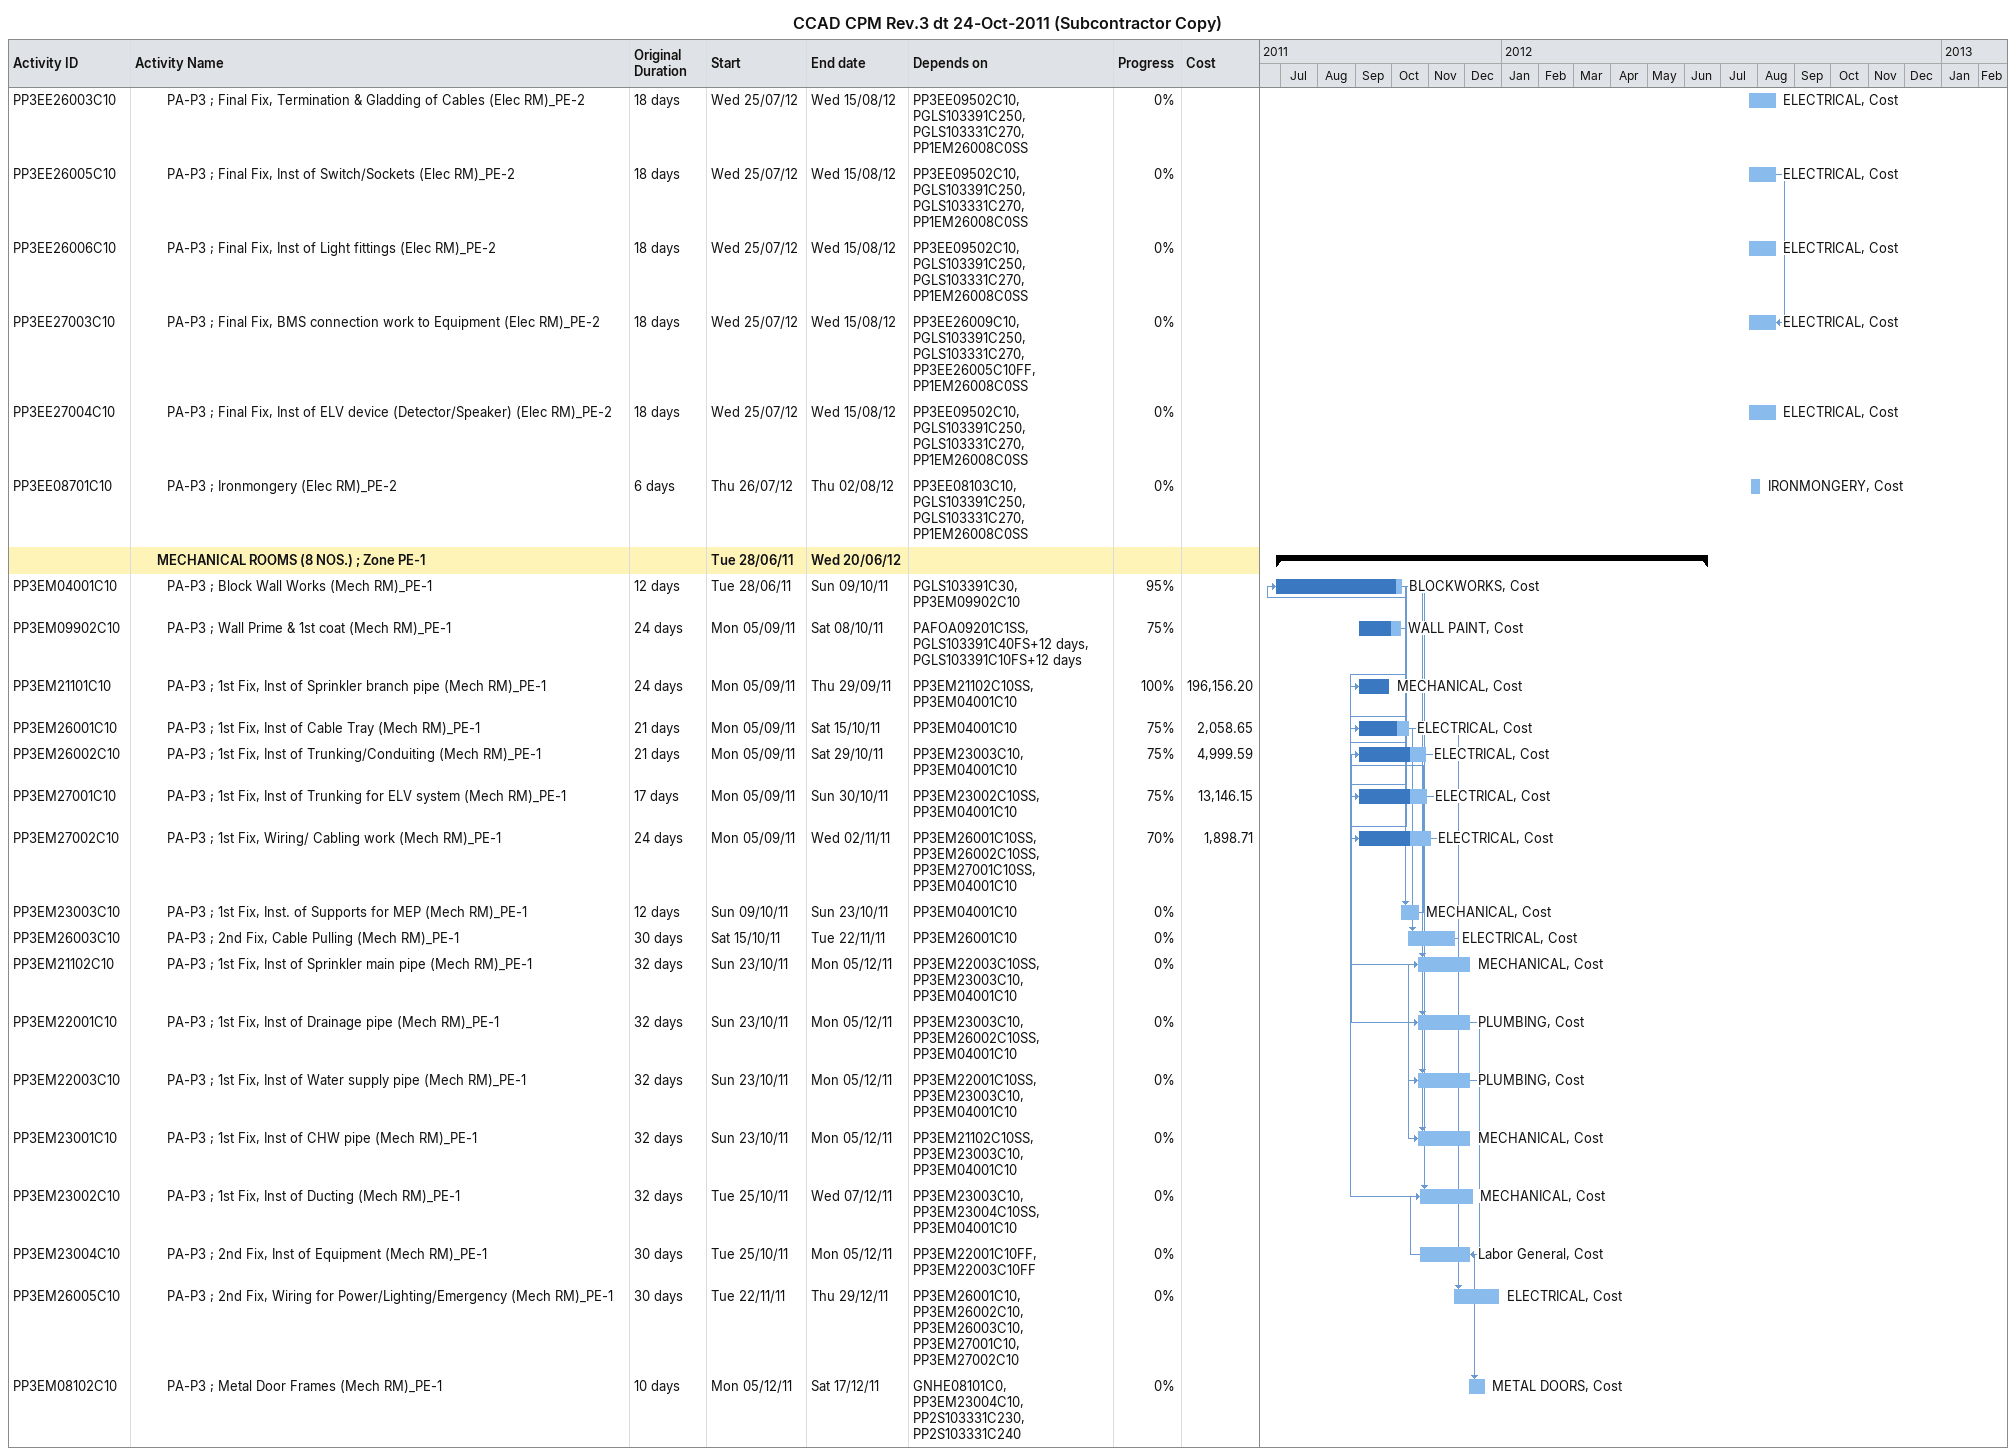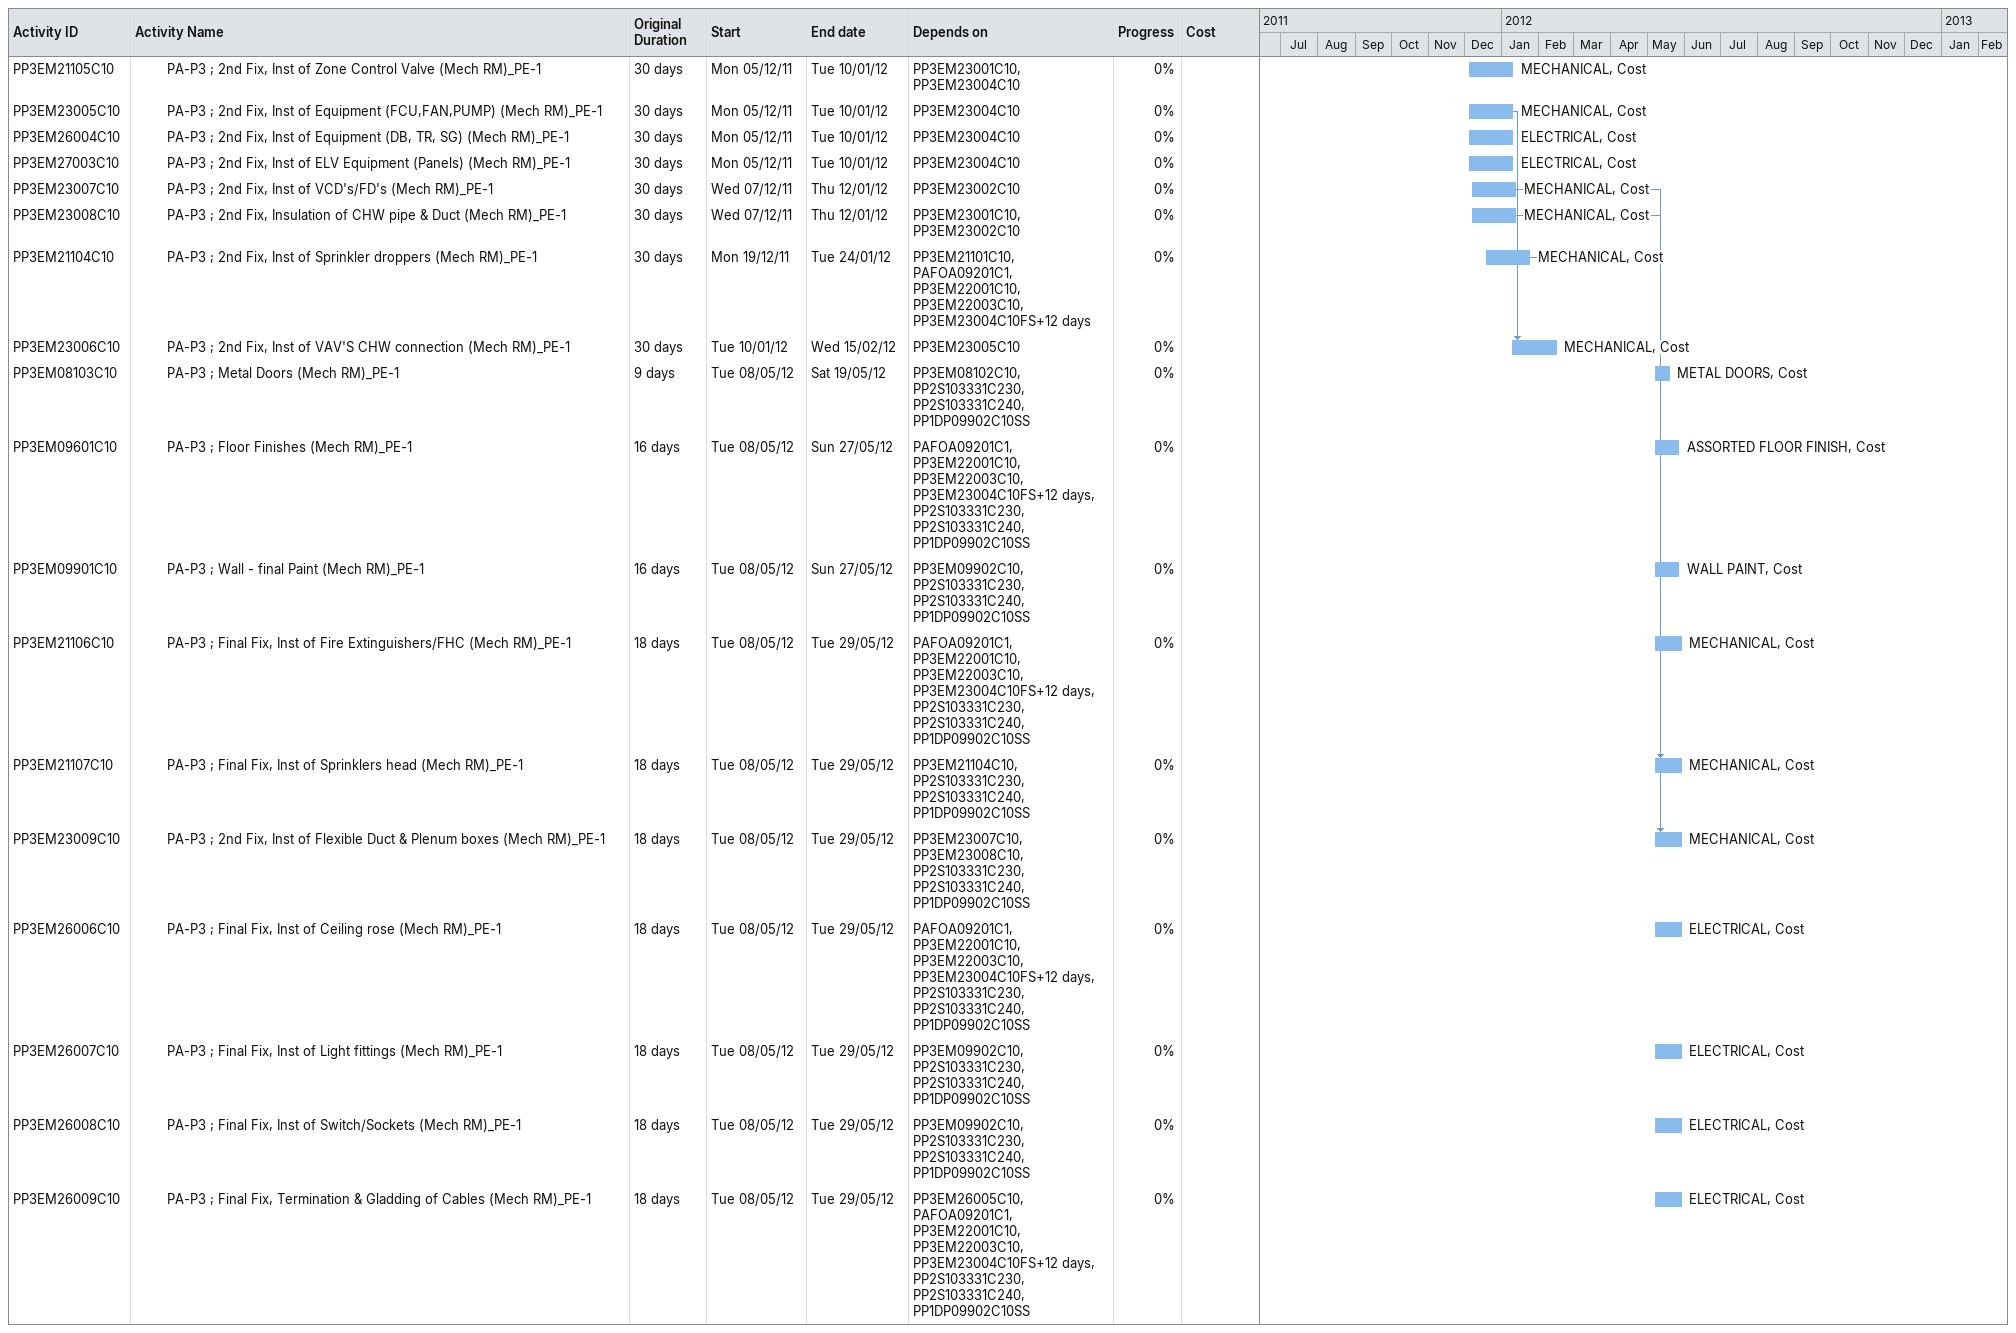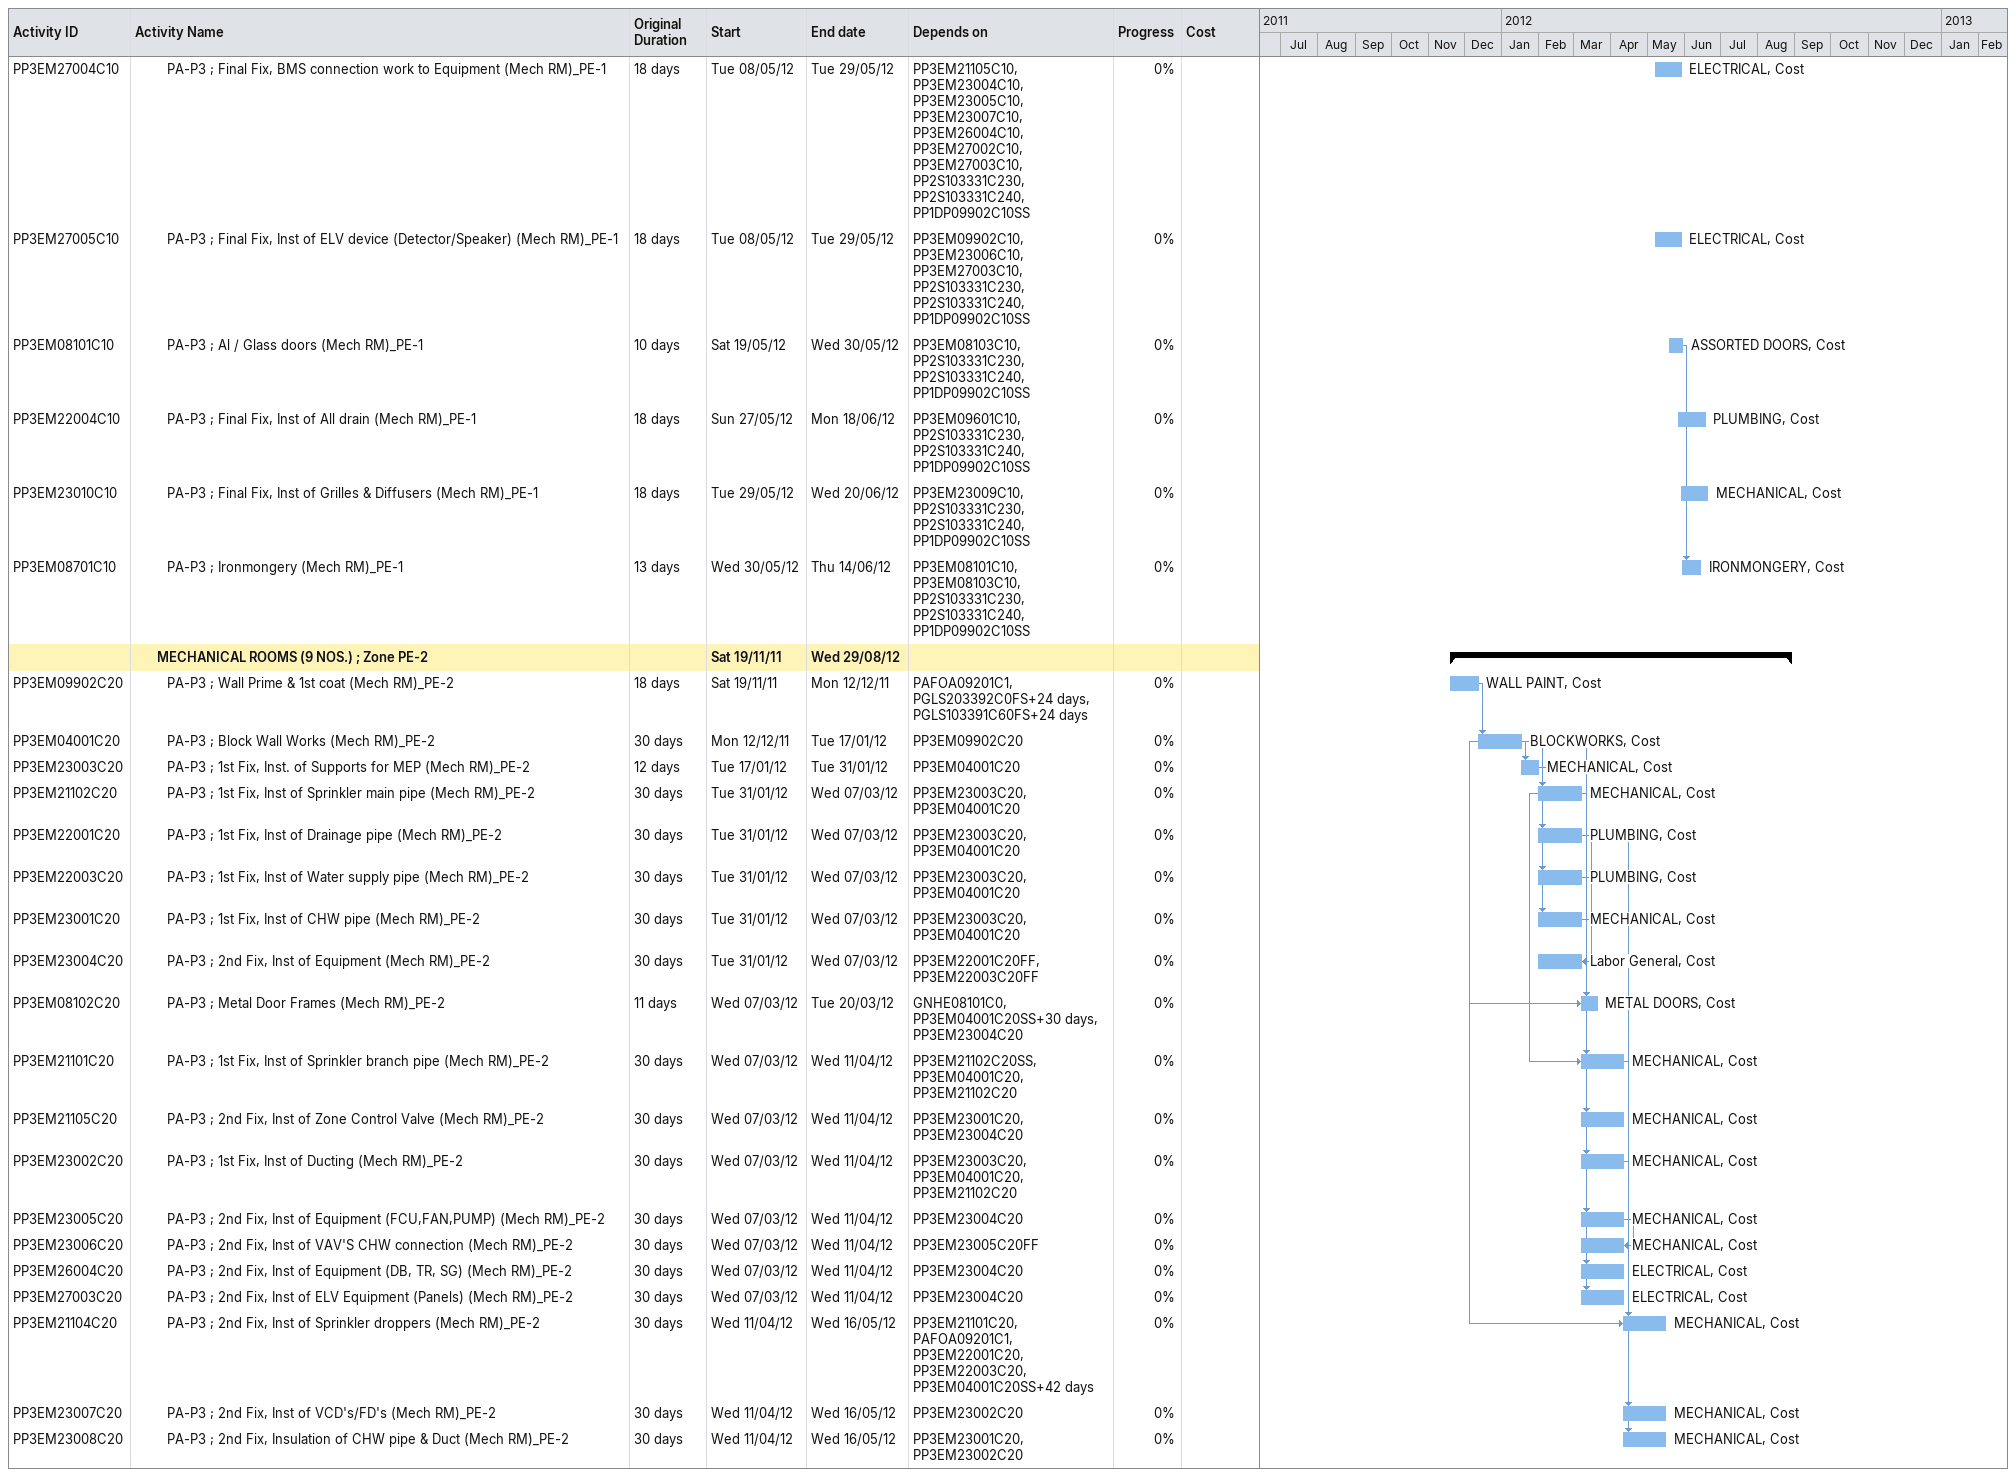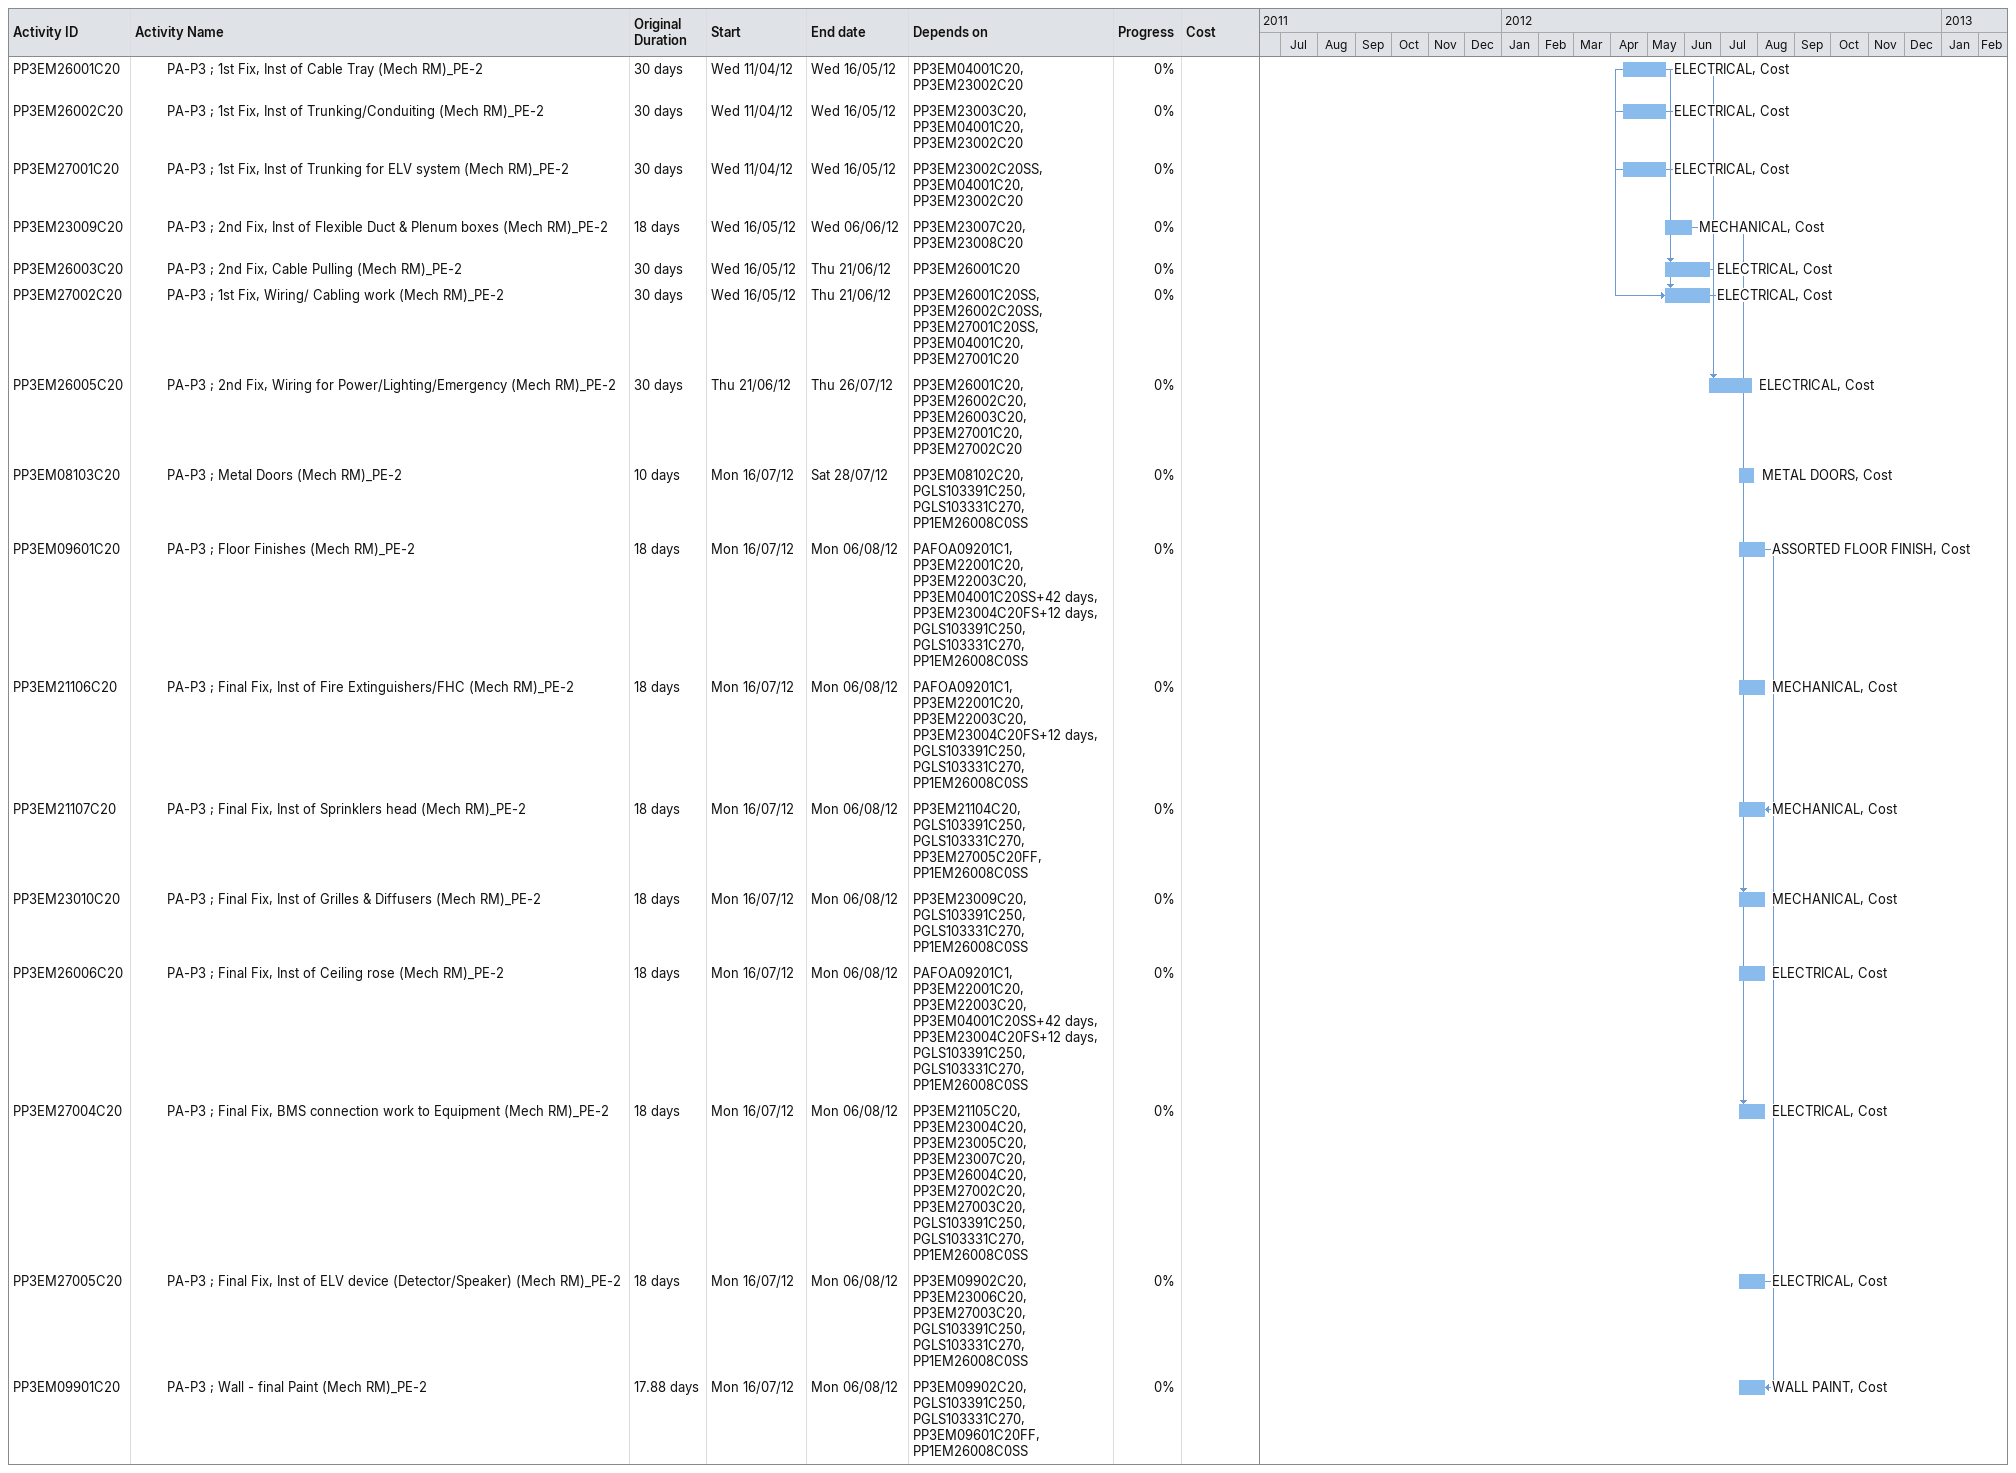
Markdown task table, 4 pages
CCAD CPM Rev.3 dt 24-Oct-2011 (Subcontractor Copy)

| ID | Level | Task | Original duration | Start | Finish | Predecessors | Resources | % complete | Cost |
|---|---|---|---|---|---|---|---|---|---|
| PP3EE26003C10 | 4 | PA-P3 ; Final Fix, Termination & Gladding of Cables (Elec RM)_PE-2 | 18d | 2012-07-25 | 2012-08-15 | PP3EE09502C10, PGLS103391C250, PGLS103331C270, PP1EM26008C0SS | ELECTRICAL, Cost | 0 |  |
| PP3EE26005C10 | 4 | PA-P3 ; Final Fix, Inst of Switch/Sockets (Elec RM)_PE-2 | 18d | 2012-07-25 | 2012-08-15 | PP3EE09502C10, PGLS103391C250, PGLS103331C270, PP1EM26008C0SS | ELECTRICAL, Cost | 0 |  |
| PP3EE26006C10 | 4 | PA-P3 ; Final Fix, Inst of Light fittings (Elec RM)_PE-2 | 18d | 2012-07-25 | 2012-08-15 | PP3EE09502C10, PGLS103391C250, PGLS103331C270, PP1EM26008C0SS | ELECTRICAL, Cost | 0 |  |
| PP3EE27003C10 | 4 | PA-P3 ; Final Fix, BMS connection work to Equipment (Elec RM)_PE-2 | 18d | 2012-07-25 | 2012-08-15 | PP3EE26009C10, PGLS103391C250, PGLS103331C270, PP3EE26005C10FF, PP1EM26008C0SS | ELECTRICAL, Cost | 0 |  |
| PP3EE27004C10 | 4 | PA-P3 ; Final Fix, Inst of ELV device (Detector/Speaker) (Elec RM)_PE-2 | 18d | 2012-07-25 | 2012-08-15 | PP3EE09502C10, PGLS103391C250, PGLS103331C270, PP1EM26008C0SS | ELECTRICAL, Cost | 0 |  |
| PP3EE08701C10 | 4 | PA-P3 ; Ironmongery (Elec RM)_PE-2 | 6d | 2012-07-26 | 2012-08-02 | PP3EE08103C10, PGLS103391C250, PGLS103331C270, PP1EM26008C0SS | IRONMONGERY, Cost | 0 |  |
|  | 3 | **MECHANICAL ROOMS (8 NOS.) ; Zone PE-1** |  | 2011-06-28 | 2012-06-20 |  |  |  |  |
| PP3EM04001C10 | 4 | PA-P3 ; Block Wall Works (Mech RM)_PE-1 | 12d | 2011-06-28 | 2011-10-09 | PGLS103391C30, PP3EM09902C10 | BLOCKWORKS, Cost | 95 |  |
| PP3EM09902C10 | 4 | PA-P3 ; Wall Prime & 1st coat (Mech RM)_PE-1 | 24d | 2011-09-05 | 2011-10-08 | PAFOA09201C1SS, PGLS103391C40FS+12d, PGLS103391C10FS+12d | WALL PAINT, Cost | 75 |  |
| PP3EM21101C10 | 4 | PA-P3 ; 1st Fix, Inst of Sprinkler branch pipe (Mech RM)_PE-1 | 24d | 2011-09-05 | 2011-09-29 | PP3EM21102C10SS, PP3EM04001C10 | MECHANICAL, Cost | 100 | 196156.20 |
| PP3EM26001C10 | 4 | PA-P3 ; 1st Fix, Inst of Cable Tray (Mech RM)_PE-1 | 21d | 2011-09-05 | 2011-10-15 | PP3EM04001C10 | ELECTRICAL, Cost | 75 | 2058.65 |
| PP3EM26002C10 | 4 | PA-P3 ; 1st Fix, Inst of Trunking/Conduiting (Mech RM)_PE-1 | 21d | 2011-09-05 | 2011-10-29 | PP3EM23003C10, PP3EM04001C10 | ELECTRICAL, Cost | 75 | 4999.59 |
| PP3EM27001C10 | 4 | PA-P3 ; 1st Fix, Inst of Trunking for ELV system (Mech RM)_PE-1 | 17d | 2011-09-05 | 2011-10-30 | PP3EM23002C10SS, PP3EM04001C10 | ELECTRICAL, Cost | 75 | 13146.15 |
| PP3EM27002C10 | 4 | PA-P3 ; 1st Fix, Wiring/ Cabling work (Mech RM)_PE-1 | 24d | 2011-09-05 | 2011-11-02 | PP3EM26001C10SS, PP3EM26002C10SS, PP3EM27001C10SS, PP3EM04001C10 | ELECTRICAL, Cost | 70 | 1898.71 |
| PP3EM23003C10 | 4 | PA-P3 ; 1st Fix, Inst. of Supports for MEP (Mech RM)_PE-1 | 12d | 2011-10-09 | 2011-10-23 | PP3EM04001C10 | MECHANICAL, Cost | 0 |  |
| PP3EM26003C10 | 4 | PA-P3 ; 2nd Fix, Cable Pulling (Mech RM)_PE-1 | 30d | 2011-10-15 | 2011-11-22 | PP3EM26001C10 | ELECTRICAL, Cost | 0 |  |
| PP3EM21102C10 | 4 | PA-P3 ; 1st Fix, Inst of Sprinkler main pipe (Mech RM)_PE-1 | 32d | 2011-10-23 | 2011-12-05 | PP3EM22003C10SS, PP3EM23003C10, PP3EM04001C10 | MECHANICAL, Cost | 0 |  |
| PP3EM22001C10 | 4 | PA-P3 ; 1st Fix, Inst of Drainage pipe (Mech RM)_PE-1 | 32d | 2011-10-23 | 2011-12-05 | PP3EM23003C10, PP3EM26002C10SS, PP3EM04001C10 | PLUMBING, Cost | 0 |  |
| PP3EM22003C10 | 4 | PA-P3 ; 1st Fix, Inst of Water supply pipe (Mech RM)_PE-1 | 32d | 2011-10-23 | 2011-12-05 | PP3EM22001C10SS, PP3EM23003C10, PP3EM04001C10 | PLUMBING, Cost | 0 |  |
| PP3EM23001C10 | 4 | PA-P3 ; 1st Fix, Inst of CHW pipe (Mech RM)_PE-1 | 32d | 2011-10-23 | 2011-12-05 | PP3EM21102C10SS, PP3EM23003C10, PP3EM04001C10 | MECHANICAL, Cost | 0 |  |
| PP3EM23002C10 | 4 | PA-P3 ; 1st Fix, Inst of Ducting (Mech RM)_PE-1 | 32d | 2011-10-25 | 2011-12-07 | PP3EM23003C10, PP3EM23004C10SS, PP3EM04001C10 | MECHANICAL, Cost | 0 |  |
| PP3EM23004C10 | 4 | PA-P3 ; 2nd Fix, Inst of Equipment (Mech RM)_PE-1 | 30d | 2011-10-25 | 2011-12-05 | PP3EM22001C10FF, PP3EM22003C10FF | Labor General, Cost | 0 |  |
| PP3EM26005C10 | 4 | PA-P3 ; 2nd Fix, Wiring for Power/Lighting/Emergency (Mech RM)_PE-1 | 30d | 2011-11-22 | 2011-12-29 | PP3EM26001C10, PP3EM26002C10, PP3EM26003C10, PP3EM27001C10, PP3EM27002C10 | ELECTRICAL, Cost | 0 |  |
| PP3EM08102C10 | 4 | PA-P3 ; Metal Door Frames (Mech RM)_PE-1 | 10d | 2011-12-05 | 2011-12-17 | GNHE08101C0, PP3EM23004C10, PP2S103331C230, PP2S103331C240 | METAL DOORS, Cost | 0 |  |
| PP3EM21105C10 | 4 | PA-P3 ; 2nd Fix, Inst of Zone Control Valve (Mech RM)_PE-1 | 30d | 2011-12-05 | 2012-01-10 | PP3EM23001C10, PP3EM23004C10 | MECHANICAL, Cost | 0 |  |
| PP3EM23005C10 | 4 | PA-P3 ; 2nd Fix, Inst of Equipment (FCU,FAN,PUMP) (Mech RM)_PE-1 | 30d | 2011-12-05 | 2012-01-10 | PP3EM23004C10 | MECHANICAL, Cost | 0 |  |
| PP3EM26004C10 | 4 | PA-P3 ; 2nd Fix, Inst of Equipment (DB, TR, SG) (Mech RM)_PE-1 | 30d | 2011-12-05 | 2012-01-10 | PP3EM23004C10 | ELECTRICAL, Cost | 0 |  |
| PP3EM27003C10 | 4 | PA-P3 ; 2nd Fix, Inst of ELV Equipment (Panels) (Mech RM)_PE-1 | 30d | 2011-12-05 | 2012-01-10 | PP3EM23004C10 | ELECTRICAL, Cost | 0 |  |
| PP3EM23007C10 | 4 | PA-P3 ; 2nd Fix, Inst of VCD's/FD's (Mech RM)_PE-1 | 30d | 2011-12-07 | 2012-01-12 | PP3EM23002C10 | MECHANICAL, Cost | 0 |  |
| PP3EM23008C10 | 4 | PA-P3 ; 2nd Fix, Insulation of CHW pipe & Duct (Mech RM)_PE-1 | 30d | 2011-12-07 | 2012-01-12 | PP3EM23001C10, PP3EM23002C10 | MECHANICAL, Cost | 0 |  |
| PP3EM21104C10 | 4 | PA-P3 ; 2nd Fix, Inst of Sprinkler droppers (Mech RM)_PE-1 | 30d | 2011-12-19 | 2012-01-24 | PP3EM21101C10, PAFOA09201C1, PP3EM22001C10, PP3EM22003C10, PP3EM23004C10FS+12d | MECHANICAL, Cost | 0 |  |
| PP3EM23006C10 | 4 | PA-P3 ; 2nd Fix, Inst of VAV'S CHW connection (Mech RM)_PE-1 | 30d | 2012-01-10 | 2012-02-15 | PP3EM23005C10 | MECHANICAL, Cost | 0 |  |
| PP3EM08103C10 | 4 | PA-P3 ; Metal Doors (Mech RM)_PE-1 | 9d | 2012-05-08 | 2012-05-19 | PP3EM08102C10, PP2S103331C230, PP2S103331C240, PP1DP09902C10SS | METAL DOORS, Cost | 0 |  |
| PP3EM09601C10 | 4 | PA-P3 ; Floor Finishes (Mech RM)_PE-1 | 16d | 2012-05-08 | 2012-05-27 | PAFOA09201C1, PP3EM22001C10, PP3EM22003C10, PP3EM23004C10FS+12d, PP2S103331C230, PP2S103331C240, PP1DP09902C10SS | ASSORTED FLOOR FINISH, Cost | 0 |  |
| PP3EM09901C10 | 4 | PA-P3 ; Wall - final Paint (Mech RM)_PE-1 | 16d | 2012-05-08 | 2012-05-27 | PP3EM09902C10, PP2S103331C230, PP2S103331C240, PP1DP09902C10SS | WALL PAINT, Cost | 0 |  |
| PP3EM21106C10 | 4 | PA-P3 ; Final Fix, Inst of Fire Extinguishers/FHC (Mech RM)_PE-1 | 18d | 2012-05-08 | 2012-05-29 | PAFOA09201C1, PP3EM22001C10, PP3EM22003C10, PP3EM23004C10FS+12d, PP2S103331C230, PP2S103331C240, PP1DP09902C10SS | MECHANICAL, Cost | 0 |  |
| PP3EM21107C10 | 4 | PA-P3 ; Final Fix, Inst of Sprinklers head (Mech RM)_PE-1 | 18d | 2012-05-08 | 2012-05-29 | PP3EM21104C10, PP2S103331C230, PP2S103331C240, PP1DP09902C10SS | MECHANICAL, Cost | 0 |  |
| PP3EM23009C10 | 4 | PA-P3 ; 2nd Fix, Inst of Flexible Duct & Plenum boxes (Mech RM)_PE-1 | 18d | 2012-05-08 | 2012-05-29 | PP3EM23007C10, PP3EM23008C10, PP2S103331C230, PP2S103331C240, PP1DP09902C10SS | MECHANICAL, Cost | 0 |  |
| PP3EM26006C10 | 4 | PA-P3 ; Final Fix, Inst of Ceiling rose (Mech RM)_PE-1 | 18d | 2012-05-08 | 2012-05-29 | PAFOA09201C1, PP3EM22001C10, PP3EM22003C10, PP3EM23004C10FS+12d, PP2S103331C230, PP2S103331C240, PP1DP09902C10SS | ELECTRICAL, Cost | 0 |  |
| PP3EM26007C10 | 4 | PA-P3 ; Final Fix, Inst of Light fittings (Mech RM)_PE-1 | 18d | 2012-05-08 | 2012-05-29 | PP3EM09902C10, PP2S103331C230, PP2S103331C240, PP1DP09902C10SS | ELECTRICAL, Cost | 0 |  |
| PP3EM26008C10 | 4 | PA-P3 ; Final Fix, Inst of Switch/Sockets (Mech RM)_PE-1 | 18d | 2012-05-08 | 2012-05-29 | PP3EM09902C10, PP2S103331C230, PP2S103331C240, PP1DP09902C10SS | ELECTRICAL, Cost | 0 |  |
| PP3EM26009C10 | 4 | PA-P3 ; Final Fix, Termination & Gladding of Cables (Mech RM)_PE-1 | 18d | 2012-05-08 | 2012-05-29 | PP3EM26005C10, PAFOA09201C1, PP3EM22001C10, PP3EM22003C10, PP3EM23004C10FS+12d, PP2S103331C230, PP2S103331C240, PP1DP09902C10SS | ELECTRICAL, Cost | 0 |  |
| PP3EM27004C10 | 4 | PA-P3 ; Final Fix, BMS connection work to Equipment (Mech RM)_PE-1 | 18d | 2012-05-08 | 2012-05-29 | PP3EM21105C10, PP3EM23004C10, PP3EM23005C10, PP3EM23007C10, PP3EM26004C10, PP3EM27002C10, PP3EM27003C10, PP2S103331C230, PP2S103331C240, PP1DP09902C10SS | ELECTRICAL, Cost | 0 |  |
| PP3EM27005C10 | 4 | PA-P3 ; Final Fix, Inst of ELV device (Detector/Speaker) (Mech RM)_PE-1 | 18d | 2012-05-08 | 2012-05-29 | PP3EM09902C10, PP3EM23006C10, PP3EM27003C10, PP2S103331C230, PP2S103331C240, PP1DP09902C10SS | ELECTRICAL, Cost | 0 |  |
| PP3EM08101C10 | 4 | PA-P3 ; Al / Glass doors (Mech RM)_PE-1 | 10d | 2012-05-19 | 2012-05-30 | PP3EM08103C10, PP2S103331C230, PP2S103331C240, PP1DP09902C10SS | ASSORTED DOORS, Cost | 0 |  |
| PP3EM22004C10 | 4 | PA-P3 ; Final Fix, Inst of All drain (Mech RM)_PE-1 | 18d | 2012-05-27 | 2012-06-18 | PP3EM09601C10, PP2S103331C230, PP2S103331C240, PP1DP09902C10SS | PLUMBING, Cost | 0 |  |
| PP3EM23010C10 | 4 | PA-P3 ; Final Fix, Inst of Grilles & Diffusers (Mech RM)_PE-1 | 18d | 2012-05-29 | 2012-06-20 | PP3EM23009C10, PP2S103331C230, PP2S103331C240, PP1DP09902C10SS | MECHANICAL, Cost | 0 |  |
| PP3EM08701C10 | 4 | PA-P3 ; Ironmongery (Mech RM)_PE-1 | 13d | 2012-05-30 | 2012-06-14 | PP3EM08101C10, PP3EM08103C10, PP2S103331C230, PP2S103331C240, PP1DP09902C10SS | IRONMONGERY, Cost | 0 |  |
|  | 3 | **MECHANICAL ROOMS (9 NOS.) ; Zone PE-2** |  | 2011-11-19 | 2012-08-29 |  |  |  |  |
| PP3EM09902C20 | 4 | PA-P3 ; Wall Prime & 1st coat (Mech RM)_PE-2 | 18d | 2011-11-19 | 2011-12-12 | PAFOA09201C1, PGLS203392C0FS+24d, PGLS103391C60FS+24d | WALL PAINT, Cost | 0 |  |
| PP3EM04001C20 | 4 | PA-P3 ; Block Wall Works (Mech RM)_PE-2 | 30d | 2011-12-12 | 2012-01-17 | PP3EM09902C20 | BLOCKWORKS, Cost | 0 |  |
| PP3EM23003C20 | 4 | PA-P3 ; 1st Fix, Inst. of Supports for MEP (Mech RM)_PE-2 | 12d | 2012-01-17 | 2012-01-31 | PP3EM04001C20 | MECHANICAL, Cost | 0 |  |
| PP3EM21102C20 | 4 | PA-P3 ; 1st Fix, Inst of Sprinkler main pipe (Mech RM)_PE-2 | 30d | 2012-01-31 | 2012-03-07 | PP3EM23003C20, PP3EM04001C20 | MECHANICAL, Cost | 0 |  |
| PP3EM22001C20 | 4 | PA-P3 ; 1st Fix, Inst of Drainage pipe (Mech RM)_PE-2 | 30d | 2012-01-31 | 2012-03-07 | PP3EM23003C20, PP3EM04001C20 | PLUMBING, Cost | 0 |  |
| PP3EM22003C20 | 4 | PA-P3 ; 1st Fix, Inst of Water supply pipe (Mech RM)_PE-2 | 30d | 2012-01-31 | 2012-03-07 | PP3EM23003C20, PP3EM04001C20 | PLUMBING, Cost | 0 |  |
| PP3EM23001C20 | 4 | PA-P3 ; 1st Fix, Inst of CHW pipe (Mech RM)_PE-2 | 30d | 2012-01-31 | 2012-03-07 | PP3EM23003C20, PP3EM04001C20 | MECHANICAL, Cost | 0 |  |
| PP3EM23004C20 | 4 | PA-P3 ; 2nd Fix, Inst of Equipment (Mech RM)_PE-2 | 30d | 2012-01-31 | 2012-03-07 | PP3EM22001C20FF, PP3EM22003C20FF | Labor General, Cost | 0 |  |
| PP3EM08102C20 | 4 | PA-P3 ; Metal Door Frames (Mech RM)_PE-2 | 11d | 2012-03-07 | 2012-03-20 | GNHE08101C0, PP3EM04001C20SS+30d, PP3EM23004C20 | METAL DOORS, Cost | 0 |  |
| PP3EM21101C20 | 4 | PA-P3 ; 1st Fix, Inst of Sprinkler branch pipe (Mech RM)_PE-2 | 30d | 2012-03-07 | 2012-04-11 | PP3EM21102C20SS, PP3EM04001C20, PP3EM21102C20 | MECHANICAL, Cost | 0 |  |
| PP3EM21105C20 | 4 | PA-P3 ; 2nd Fix, Inst of Zone Control Valve (Mech RM)_PE-2 | 30d | 2012-03-07 | 2012-04-11 | PP3EM23001C20, PP3EM23004C20 | MECHANICAL, Cost | 0 |  |
| PP3EM23002C20 | 4 | PA-P3 ; 1st Fix, Inst of Ducting (Mech RM)_PE-2 | 30d | 2012-03-07 | 2012-04-11 | PP3EM23003C20, PP3EM04001C20, PP3EM21102C20 | MECHANICAL, Cost | 0 |  |
| PP3EM23005C20 | 4 | PA-P3 ; 2nd Fix, Inst of Equipment (FCU,FAN,PUMP) (Mech RM)_PE-2 | 30d | 2012-03-07 | 2012-04-11 | PP3EM23004C20 | MECHANICAL, Cost | 0 |  |
| PP3EM23006C20 | 4 | PA-P3 ; 2nd Fix, Inst of VAV'S CHW connection (Mech RM)_PE-2 | 30d | 2012-03-07 | 2012-04-11 | PP3EM23005C20FF | MECHANICAL, Cost | 0 |  |
| PP3EM26004C20 | 4 | PA-P3 ; 2nd Fix, Inst of Equipment (DB, TR, SG) (Mech RM)_PE-2 | 30d | 2012-03-07 | 2012-04-11 | PP3EM23004C20 | ELECTRICAL, Cost | 0 |  |
| PP3EM27003C20 | 4 | PA-P3 ; 2nd Fix, Inst of ELV Equipment (Panels) (Mech RM)_PE-2 | 30d | 2012-03-07 | 2012-04-11 | PP3EM23004C20 | ELECTRICAL, Cost | 0 |  |
| PP3EM21104C20 | 4 | PA-P3 ; 2nd Fix, Inst of Sprinkler droppers (Mech RM)_PE-2 | 30d | 2012-04-11 | 2012-05-16 | PP3EM21101C20, PAFOA09201C1, PP3EM22001C20, PP3EM22003C20, PP3EM04001C20SS+42d | MECHANICAL, Cost | 0 |  |
| PP3EM23007C20 | 4 | PA-P3 ; 2nd Fix, Inst of VCD's/FD's (Mech RM)_PE-2 | 30d | 2012-04-11 | 2012-05-16 | PP3EM23002C20 | MECHANICAL, Cost | 0 |  |
| PP3EM23008C20 | 4 | PA-P3 ; 2nd Fix, Insulation of CHW pipe & Duct (Mech RM)_PE-2 | 30d | 2012-04-11 | 2012-05-16 | PP3EM23001C20, PP3EM23002C20 | MECHANICAL, Cost | 0 |  |
| PP3EM26001C20 | 4 | PA-P3 ; 1st Fix, Inst of Cable Tray (Mech RM)_PE-2 | 30d | 2012-04-11 | 2012-05-16 | PP3EM04001C20, PP3EM23002C20 | ELECTRICAL, Cost | 0 |  |
| PP3EM26002C20 | 4 | PA-P3 ; 1st Fix, Inst of Trunking/Conduiting (Mech RM)_PE-2 | 30d | 2012-04-11 | 2012-05-16 | PP3EM23003C20, PP3EM04001C20, PP3EM23002C20 | ELECTRICAL, Cost | 0 |  |
| PP3EM27001C20 | 4 | PA-P3 ; 1st Fix, Inst of Trunking for ELV system (Mech RM)_PE-2 | 30d | 2012-04-11 | 2012-05-16 | PP3EM23002C20SS, PP3EM04001C20, PP3EM23002C20 | ELECTRICAL, Cost | 0 |  |
| PP3EM23009C20 | 4 | PA-P3 ; 2nd Fix, Inst of Flexible Duct & Plenum boxes (Mech RM)_PE-2 | 18d | 2012-05-16 | 2012-06-06 | PP3EM23007C20, PP3EM23008C20 | MECHANICAL, Cost | 0 |  |
| PP3EM26003C20 | 4 | PA-P3 ; 2nd Fix, Cable Pulling (Mech RM)_PE-2 | 30d | 2012-05-16 | 2012-06-21 | PP3EM26001C20 | ELECTRICAL, Cost | 0 |  |
| PP3EM27002C20 | 4 | PA-P3 ; 1st Fix, Wiring/ Cabling work (Mech RM)_PE-2 | 30d | 2012-05-16 | 2012-06-21 | PP3EM26001C20SS, PP3EM26002C20SS, PP3EM27001C20SS, PP3EM04001C20, PP3EM27001C20 | ELECTRICAL, Cost | 0 |  |
| PP3EM26005C20 | 4 | PA-P3 ; 2nd Fix, Wiring for Power/Lighting/Emergency (Mech RM)_PE-2 | 30d | 2012-06-21 | 2012-07-26 | PP3EM26001C20, PP3EM26002C20, PP3EM26003C20, PP3EM27001C20, PP3EM27002C20 | ELECTRICAL, Cost | 0 |  |
| PP3EM08103C20 | 4 | PA-P3 ; Metal Doors (Mech RM)_PE-2 | 10d | 2012-07-16 | 2012-07-28 | PP3EM08102C20, PGLS103391C250, PGLS103331C270, PP1EM26008C0SS | METAL DOORS, Cost | 0 |  |
| PP3EM09601C20 | 4 | PA-P3 ; Floor Finishes (Mech RM)_PE-2 | 18d | 2012-07-16 | 2012-08-06 | PAFOA09201C1, PP3EM22001C20, PP3EM22003C20, PP3EM04001C20SS+42d, PP3EM23004C20FS+12d, PGLS103391C250, PGLS103331C270, PP1EM26008C0SS | ASSORTED FLOOR FINISH, Cost | 0 |  |
| PP3EM21106C20 | 4 | PA-P3 ; Final Fix, Inst of Fire Extinguishers/FHC (Mech RM)_PE-2 | 18d | 2012-07-16 | 2012-08-06 | PAFOA09201C1, PP3EM22001C20, PP3EM22003C20, PP3EM23004C20FS+12d, PGLS103391C250, PGLS103331C270, PP1EM26008C0SS | MECHANICAL, Cost | 0 |  |
| PP3EM21107C20 | 4 | PA-P3 ; Final Fix, Inst of Sprinklers head (Mech RM)_PE-2 | 18d | 2012-07-16 | 2012-08-06 | PP3EM21104C20, PGLS103391C250, PGLS103331C270, PP3EM27005C20FF, PP1EM26008C0SS | MECHANICAL, Cost | 0 |  |
| PP3EM23010C20 | 4 | PA-P3 ; Final Fix, Inst of Grilles & Diffusers (Mech RM)_PE-2 | 18d | 2012-07-16 | 2012-08-06 | PP3EM23009C20, PGLS103391C250, PGLS103331C270, PP1EM26008C0SS | MECHANICAL, Cost | 0 |  |
| PP3EM26006C20 | 4 | PA-P3 ; Final Fix, Inst of Ceiling rose (Mech RM)_PE-2 | 18d | 2012-07-16 | 2012-08-06 | PAFOA09201C1, PP3EM22001C20, PP3EM22003C20, PP3EM04001C20SS+42d, PP3EM23004C20FS+12d, PGLS103391C250, PGLS103331C270, PP1EM26008C0SS | ELECTRICAL, Cost | 0 |  |
| PP3EM27004C20 | 4 | PA-P3 ; Final Fix, BMS connection work to Equipment (Mech RM)_PE-2 | 18d | 2012-07-16 | 2012-08-06 | PP3EM21105C20, PP3EM23004C20, PP3EM23005C20, PP3EM23007C20, PP3EM26004C20, PP3EM27002C20, PP3EM27003C20, PGLS103391C250, PGLS103331C270, PP1EM26008C0SS | ELECTRICAL, Cost | 0 |  |
| PP3EM27005C20 | 4 | PA-P3 ; Final Fix, Inst of ELV device (Detector/Speaker) (Mech RM)_PE-2 | 18d | 2012-07-16 | 2012-08-06 | PP3EM09902C20, PP3EM23006C20, PP3EM27003C20, PGLS103391C250, PGLS103331C270, PP1EM26008C0SS | ELECTRICAL, Cost | 0 |  |
| PP3EM09901C20 | 4 | PA-P3 ; Wall - final Paint (Mech RM)_PE-2 | 17.88d | 2012-07-16 | 2012-08-06 | PP3EM09902C20, PGLS103391C250, PGLS103331C270, PP3EM09601C20FF, PP1EM26008C0SS | WALL PAINT, Cost | 0 |  |
